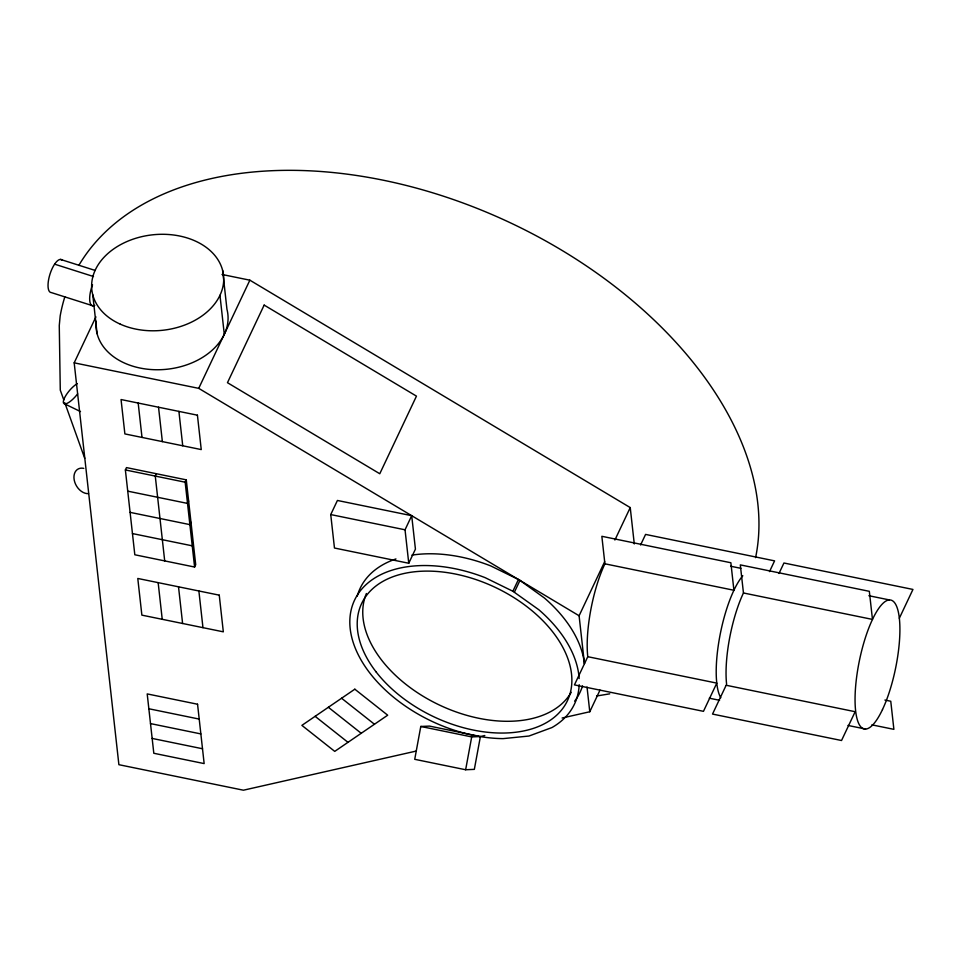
<?xml version="1.0" encoding="UTF-8"?>
<svg xmlns="http://www.w3.org/2000/svg" width="961" height="961" viewBox="0 0 961 961"><rect width="100%" height="100%" fill="white"/><g stroke="black" fill="none" stroke-linecap="round" stroke-linejoin="round"><path stroke-width="1.44" d="M478.938 736.234L429.483 726.096L420.786 726.468L414.732 759.31L465.641 769.749L474.338 769.365L480.392 736.534L484.8 735.537M465.641 769.749L471.695 736.907L480.392 736.534M416.041 751.106L243.421 790.206L118.888 764.692L74.189 362.838L95.92 316.854M125.374 469.953L126.492 467.599L186.278 479.851L195.708 564.684L194.602 567.038L134.816 554.773L125.374 469.953L185.161 482.206L194.602 567.038M156.379 473.725L155.274 476.079L164.703 560.912M74.189 362.838L198.723 388.352L249.86 280.18L630.236 507.588L634.284 543.95M185.161 482.206L186.278 479.851M188.632 501.053L187.527 503.408L127.741 491.155M190.999 522.267L189.882 524.622L130.095 512.369M193.353 543.47L192.236 545.824L132.45 533.571M330.74 514.567L337.419 500.465L411.704 515.685L415.428 549.139L408.761 563.254L334.464 548.022L330.74 514.567L405.037 529.799L408.761 563.254M405.037 529.799L411.704 515.685M579.147 678.586A121.627 76.544 25.3 0 0 538.833 609.742L512.874 591.243L518.435 579.495M514.399 592.156L519.961 580.408M411.897 555.122A121.627 76.544 25.3 0 1 490.735 565.909L519.24 579.891L544.394 597.982A121.627 76.544 25.3 0 1 584.444 663.751L579.099 615.761L604.673 561.668M614.896 540.034L630.236 507.588M587.784 656.675L574.45 684.893L703.464 711.332L716.798 683.115L587.772 656.699A66.946 18.812 -78.4 0 1 604.901 563.819L601.85 536.298L730.865 562.75L733.916 590.258L604.901 563.819M640.579 544.995L645.576 534.412L774.59 560.864L769.509 571.615M562.125 718.011L589.778 711.753L600 690.118M778.987 573.477L783.936 563.002L912.95 589.441L899.328 618.259M596.601 696.004L609.767 693.83M222.015 274.474L249.86 280.18M730.612 566.221L740.871 568.323M868.864 595.724L889.381 599.928M743.454 592.973L872.468 619.413L869.333 591.327L740.318 564.888L743.454 592.973A65.804 18.487 -78.4 0 0 726.612 684.28M884.901 700.052L890.763 701.254L893.886 729.351L871.891 724.846M847.974 725.447L865.573 729.051M709.314 698.191L719.573 700.293M420.786 726.468L471.695 736.907M148.859 708.762L199.203 719.08M150.505 723.597L200.849 733.916M152.162 738.432L202.507 748.751M60.531 259.422L95.235 270.461M54.621 264.167L93.493 276.528M92.989 305.838L51.341 292.588A17.286 6.234 -72.4 0 1 50.14 273.681A17.286 6.234 -72.4 0 1 62.045 260.035M64.699 403.908L80.508 411.572M512.874 591.243L485.173 577.669A121.627 76.544 25.3 0 0 350.188 628.638A121.627 76.544 25.3 0 0 503.083 738.625L528.97 736.03L551.938 727.561A121.627 76.544 25.3 0 0 579.195 684.688M198.723 388.352L579.099 615.761M341.587 698.239L374.454 724.246M328.362 707.284L361.216 733.291M315.124 716.329L347.978 742.336M63.774 399.884L60.279 390.142L59.27 325.539L60.171 315.977A370.826 235.085 24.9 0 1 64.831 296.865M64.771 402.671L84.736 458.349M587.027 687.031L589.778 711.753M222.616 270.317L226.952 309.286A66.237 47.99 -6.3 0 1 165.532 369.384A66.237 47.99 -6.3 0 1 96.184 321.226M219.961 295.291L224.285 334.272M178.902 411.392L182.734 445.784M198.879 590.979L202.963 627.665M158.541 407.212L162.361 441.604M178.518 586.811L182.602 623.485M138.18 403.043L142 437.435M158.157 582.63L162.229 619.316M92.761 294.751L97.097 333.719M357.24 596.12A121.627 76.544 25.3 0 1 395.968 558.942M582.534 685.89A121.627 76.544 25.3 0 1 574.642 701.146M720.786 697.734A66.946 18.812 -78.4 0 1 719.537 637.804A66.946 18.812 -78.4 0 1 742.817 575.747M571.206 692.316A113.794 71.619 25.3 0 1 438.192 704.449A113.794 71.619 25.3 0 1 366.393 593.514M77.637 393.854A13.622 4.216 -49.4 0 1 63.33 402.154A13.622 4.216 -49.4 0 1 77.276 383.643M88.532 493.618A13.622 9.718 59.9 0 1 74.213 480.032A13.622 9.718 59.9 0 1 83.775 468.379M94.815 305.322A17.286 6.234 -72.4 0 1 92.532 284.804M78.91 265.248A370.826 235.085 24.9 0 1 358.693 175.803A370.85 235.097 24.9 0 1 755.442 488.056A370.826 235.085 24.9 0 1 755.586 557.644M264.155 305.093L227.469 382.694L379.775 473.749L416.461 396.136L264.155 305.093M726.144 685.253L712.521 714.071L841.536 740.511L855.158 711.705L726.144 685.253M354.825 689.193L301.886 725.375L334.74 751.382L387.691 715.2L354.825 689.193M197.425 415.188L121.05 399.536L124.882 433.916L201.245 449.58L197.425 415.188M219.252 595.159L137.783 578.462L141.868 615.136L223.324 631.833L219.252 595.159M197.558 704.233L147.201 693.914L153.808 753.268L204.152 763.587L197.558 704.233M882.486 709.554A65.804 18.487 -78.4 0 0 893.898 601.91A65.804 18.487 -78.4 0 0 856.047 681.986A65.804 18.487 -78.4 0 0 882.486 709.554M120.317 324.181A66.237 47.99 -6.3 0 0 223.529 282.81A66.237 47.99 -6.3 0 0 129.206 240.598A66.237 47.99 -6.3 0 0 120.317 324.181M376.219 672.063A113.794 71.619 25.3 0 0 561.524 710.047A113.794 71.619 25.3 0 0 455.862 574.125A113.794 71.619 25.3 0 0 376.219 672.063"/></g></svg>
